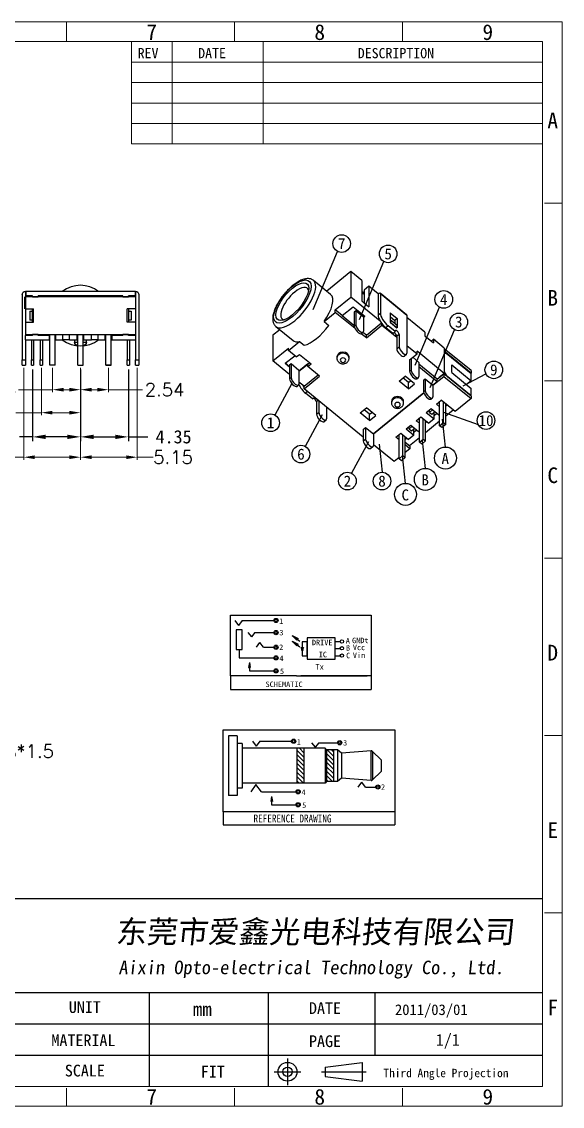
# Model space of a CAD drawing. Extents: x -6864 to 5467, y -424 to 2869.
# Drawn here: x 941.3 to 990.3, y -90.3 to 8.1 of the extents above; entities that cross this region are included whole.
import ezdxf
from ezdxf.enums import TextEntityAlignment as Align

# ---------------------------------------------------------------- set-up
doc = ezdxf.new("R2010")
doc.units = 0
doc.header["$MEASUREMENT"] = 0
doc.layers.get('0').update_dxf_attribs({"linetype": 'CONTINUOUS'})
doc.layers.get('DEFPOINTS').update_dxf_attribs({"linetype": 'CONTINUOUS'})
doc.layers.add('DIM', color=7, linetype='CONTINUOUS', lineweight=13)
doc.layers.add('fromat', color=7, linetype='CONTINUOUS', lineweight=13)
doc.layers.add('G', color=6, linetype='CONTINUOUS')
doc.layers.add('UPPER', color=7, linetype='CONTINUOUS')
doc.styles.add('123456', font='txt.shx')
doc.styles.add('ROMAND', font='')
doc.styles.add('ROMANS', font='')
doc.styles.get("Standard").update_dxf_attribs({"font": 'txt.shx', "height": 1.3})
doc.styles.add('样式 1', font='scriptc.shx', dxfattribs={"oblique": 6})
doc.styles.get('ROMAND').set_extended_font_data('DFKai-SB')
doc.styles.get('ROMANS').set_extended_font_data('DFKai-SB')
doc.dimstyles.get("Standard").update_dxf_attribs({"dimtxt": 0.18, "dimasz": 0.18, "dimexe": 0.18, "dimexo": 0.0625, "dimgap": 0.09, "dimtad": 0, "dimtih": 1, "dimtoh": 1, "dimdec": 4, "dimzin": 0, "dimdsep": 46, "dimtxsty": 'Standard', "dimcen": 0.09, "dimadec": 0, "dimazin": 0, "dimtfac": 1, "dimtdec": 4, "dimtofl": 0, "dimtmove": 0, "dimatfit": 3, "dimfxl": 0, "dimtolj": 1, "dimtzin": 0, "dimarcsym": 0})

# ---------------------------------------------------------------- blocks, each defined once
blk = doc.blocks.new('*X48')
at = {"color": 0}
for p, q in [((-9.2, 0.96), (-8.56, 1.6)), ((-9.2, 1.41), (-9.01, 1.6)), ((-9.2, 0.52), (-8.5, 1.22)), ((-6.2, 1.31), (-5.76, 1.75)), ((-6.2, 0.87), (-5.5, 1.57)), ((-6.2, 0.43), (-5.5, 1.13)), ((-9.2, 0.08), (-8.5, 0.78)), ((-9.2, -0.36), (-8.5, 0.34)), ((-6.2, -0.01), (-5.5, 0.69)), ((-6.2, -0.45), (-5.5, 0.25)), ((-9.2, -0.8), (-8.5, -0.1)), ((-9.2, -1.25), (-8.5, -0.55)), ((-9.11, -1.6), (-8.5, -0.99)), ((-6.2, -0.9), (-5.5, -0.2)), ((-6.2, -1.34), (-5.5, -0.64)), ((-6.17, -1.75), (-5.5, -1.08)), ((-8.67, -1.6), (-8.5, -1.43)), ((-5.73, -1.75), (-5.5, -1.52))]:
    blk.add_line(p, q, dxfattribs=at)
blk = doc.blocks.new('*D151')
at = {"layer": 'DEFPOINTS', "color": 0}
for p in [(944.075, -23.092), (946.615, -23.092), (944.075, -25.31)]:
    blk.add_point(p, dxfattribs=at)
at = {"layer": 'DIM', "lineweight": 15}
for p, q in [((944.075, -23.332), (944.075, -25.55)), ((946.615, -23.332), (946.615, -25.55))]:
    blk.add_line(p, q, dxfattribs=at)
at = {"layer": 'DIM', "lineweight": 13}
for p, q in [((944.075, -25.31), (940.997, -25.31)), ((945.615, -25.31), (945.075, -25.31))]:
    blk.add_line(p, q, dxfattribs=at)
at = {"layer": 'DIM'}
for points in [[(945.075, -25.143), (945.075, -25.476), (944.075, -25.31)], [(945.615, -25.143), (945.615, -25.476), (946.615, -25.31)]]:
    blk.add_solid(points, dxfattribs=at)
at = {"layer": 'DIM', "insert": (938.997, -25.31), "char_height": 1.2, "attachment_point": 5, "style": '123456'}
blk.add_mtext('\\A1;2.54', dxfattribs=at)
blk = doc.blocks.new('*D152')
at = {"layer": 'DEFPOINTS', "color": 0}
for p in [(943.065, -23.092), (946.615, -23.092), (943.065, -27.396)]:
    blk.add_point(p, dxfattribs=at)
at = {"layer": 'DIM', "lineweight": 15}
for p, q in [((943.065, -23.332), (943.065, -27.636)), ((946.615, -23.332), (946.615, -27.636))]:
    blk.add_line(p, q, dxfattribs=at)
at = {"layer": 'DIM', "lineweight": 13}
for p, q in [((943.065, -27.396), (940.734, -27.396)), ((945.615, -27.396), (944.065, -27.396))]:
    blk.add_line(p, q, dxfattribs=at)
at = {"layer": 'DIM'}
for points in [[(944.065, -27.23), (944.065, -27.563), (943.065, -27.396)], [(945.615, -27.23), (945.615, -27.563), (946.615, -27.396)]]:
    blk.add_solid(points, dxfattribs=at)
at = {"layer": 'DIM', "insert": (938.734, -27.396), "char_height": 1.2, "attachment_point": 5, "style": '123456'}
blk.add_mtext('\\A1;3.55', dxfattribs=at)
blk = doc.blocks.new('*D153')
at = {"layer": 'DEFPOINTS', "color": 0}
for p in [(941.465, -23.092), (946.615, -23.092), (941.465, -31.435)]:
    blk.add_point(p, dxfattribs=at)
at = {"layer": 'DIM', "lineweight": 15}
for p, q in [((941.465, -23.332), (941.465, -31.675)), ((946.615, -23.332), (946.615, -31.675))]:
    blk.add_line(p, q, dxfattribs=at)
at = {"layer": 'DIM', "lineweight": 13}
for p, q in [((941.465, -31.435), (940.014, -31.435)), ((945.615, -31.435), (942.465, -31.435))]:
    blk.add_line(p, q, dxfattribs=at)
at = {"layer": 'DIM'}
for points in [[(942.465, -31.268), (942.465, -31.602), (941.465, -31.435)], [(945.615, -31.268), (945.615, -31.602), (946.615, -31.435)]]:
    blk.add_solid(points, dxfattribs=at)
at = {"layer": 'DIM', "insert": (938.214, -31.435), "char_height": 1.2, "attachment_point": 5, "style": '123456'}
blk.add_mtext('\\A1;5.15', dxfattribs=at)
blk = doc.blocks.new('*D154')
at = {"layer": 'DEFPOINTS', "color": 0}
for p in [(946.615, -23.092), (949.155, -23.092), (949.155, -25.31)]:
    blk.add_point(p, dxfattribs=at)
at = {"layer": 'DIM', "lineweight": 15}
for p, q in [((946.615, -23.332), (946.615, -25.55)), ((949.155, -23.332), (949.155, -25.55))]:
    blk.add_line(p, q, dxfattribs=at)
at = {"layer": 'DIM', "lineweight": 13}
for p, q in [((947.615, -25.31), (948.155, -25.31)), ((949.155, -25.31), (952.249, -25.31))]:
    blk.add_line(p, q, dxfattribs=at)
at = {"layer": 'DIM'}
for points in [[(947.615, -25.143), (947.615, -25.476), (946.615, -25.31)], [(948.155, -25.143), (948.155, -25.476), (949.155, -25.31)]]:
    blk.add_solid(points, dxfattribs=at)
at = {"layer": 'DIM', "insert": (954.249, -25.31), "char_height": 1.2, "attachment_point": 5, "style": '123456'}
blk.add_mtext('\\A1;2.54', dxfattribs=at)
blk = doc.blocks.new('*D155')
at = {"layer": 'DEFPOINTS', "color": 0}
for p in [(946.615, -23.092), (951.765, -23.092), (951.765, -31.435)]:
    blk.add_point(p, dxfattribs=at)
at = {"layer": 'DIM', "lineweight": 15}
for p, q in [((946.615, -23.332), (946.615, -31.675)), ((951.765, -23.332), (951.765, -31.675))]:
    blk.add_line(p, q, dxfattribs=at)
at = {"layer": 'DIM', "lineweight": 13}
for p, q in [((947.615, -31.435), (950.765, -31.435)), ((951.765, -31.435), (953.216, -31.435))]:
    blk.add_line(p, q, dxfattribs=at)
at = {"layer": 'DIM'}
for points in [[(947.615, -31.268), (947.615, -31.602), (946.615, -31.435)], [(950.765, -31.268), (950.765, -31.602), (951.765, -31.435)]]:
    blk.add_solid(points, dxfattribs=at)
at = {"layer": 'DIM', "insert": (955.016, -31.435), "char_height": 1.2, "attachment_point": 5, "style": '123456'}
blk.add_mtext('\\A1;5.15', dxfattribs=at)
blk = doc.blocks.new('*D134')
at = {"layer": 'DEFPOINTS', "color": 0}
for p in [(946.615, -23.092), (950.965, -23.092), (950.965, -29.591)]:
    blk.add_point(p, dxfattribs=at)
at = {"layer": 'DIM', "lineweight": -2}
for p, q in [((946.615, -23.492), (946.615, -29.991)), ((950.965, -23.492), (950.965, -29.991)), ((947.815, -29.591), (949.765, -29.591)), ((950.965, -29.591), (952.737, -29.591))]:
    blk.add_line(p, q, dxfattribs=at)
at = {"layer": 'DIM'}
for points in [[(947.815, -29.391), (947.815, -29.791), (946.615, -29.591)], [(949.765, -29.391), (949.765, -29.791), (950.965, -29.591)]]:
    blk.add_solid(points, dxfattribs=at)
at = {"layer": 'DIM', "insert": (955.065, -29.591), "char_height": 1.2, "attachment_point": 5, "style": 'ROMAND'}
blk.add_mtext('\\A1;4.35', dxfattribs=at)
blk = doc.blocks.new('*D135')
at = {"layer": 'DEFPOINTS', "color": 0}
for p in [(942.265, -23.092), (946.615, -23.092), (942.265, -29.591)]:
    blk.add_point(p, dxfattribs=at)
at = {"layer": 'DIM', "lineweight": -2}
for p, q in [((942.265, -23.492), (942.265, -29.991)), ((946.615, -23.492), (946.615, -29.991)), ((942.265, -29.591), (941.065, -29.591)), ((945.415, -29.591), (943.465, -29.591))]:
    blk.add_line(p, q, dxfattribs=at)
at = {"layer": 'DIM'}
for points in [[(943.465, -29.391), (943.465, -29.791), (942.265, -29.591)], [(945.415, -29.391), (945.415, -29.791), (946.615, -29.591)]]:
    blk.add_solid(points, dxfattribs=at)
at = {"layer": 'DIM', "insert": (938.737, -29.591), "char_height": 1.2, "attachment_point": 5, "style": 'ROMAND'}
blk.add_mtext('\\A1;4.35', dxfattribs=at)

msp = doc.modelspace()

# ---------------------------------------------------------------- linework, layer by layer
at = {"linetype": 'Continuous'}
for p, q in [((971.147, -14.605), (968.968, -16.384)), ((971.147, -14.605), (971.147, -16.915)), ((972.137, -15.414), (971.147, -14.605)), ((969.319, -16.671), (967.764, -15.401)), ((972.137, -15.414), (972.137, -17.261)), ((972.349, -16.588), (972.137, -16.415)), ((972.349, -16.684), (972.137, -16.511)), ((972.231, -16.492), (972.349, -16.395)), ((972.773, -15.933), (972.349, -16.28)), ((972.349, -16.28), (972.349, -17.434)), ((972.773, -15.933), (972.773, -17.781)), ((973.622, -16.626), (972.773, -15.933)), ((973.622, -16.626), (973.622, -16.799)), ((976.216, -18.53), (973.812, -16.567)), ((976.238, -18.589), (973.834, -16.626)), ((973.834, -16.626), (973.834, -18.358)), ((969.733, -18.069), (971.147, -16.915)), ((973.824, -19.1), (971.147, -16.915)), ((972.137, -17.261), (972.773, -17.781)), ((973.622, -16.799), (973.622, -18.531)), ((968.718, -19.129), (969.733, -18.3)), ((970.369, -18.589), (969.733, -18.069)), ((969.733, -18.3), (969.733, -18.069)), ((971.536, -19.773), (969.733, -18.3)), ((970.369, -18.589), (971.359, -17.781)), ((970.369, -18.589), (971.359, -17.781)), ((970.369, -18.589), (971.43, -19.455)), ((971.359, -17.781), (972.42, -18.647)), ((971.359, -17.781), (972.42, -18.647)), ((971.607, -18.156), (971.465, -18.271)), ((971.465, -18.271), (971.465, -19.542)), ((972.314, -18.733), (971.607, -18.156)), ((971.607, -18.156), (971.607, -19.426)), ((972.42, -18.647), (972.314, -18.733)), ((972.314, -18.733), (972.42, -18.647)), ((973.622, -18.531), (973.834, -18.358)), ((974.718, -18.329), (974.718, -19.195)), ((974.718, -18.329), (975.354, -18.849)), ((974.718, -18.676), (975.142, -19.022)), ((976.238, -18.589), (976.238, -21.995)), ((964.348, -19.583), (965.904, -20.854)), ((968.718, -19.129), (969.143, -19.475)), ((971.465, -19.426), (971.43, -19.455)), ((971.43, -19.455), (971.465, -19.426)), ((971.465, -19.484), (971.43, -19.455)), ((971.465, -19.542), (971.607, -19.426)), ((972.314, -18.733), (972.314, -20.004)), ((972.561, -20.379), (973.931, -19.261)), ((972.561, -20.61), (973.976, -19.455)), ((973.976, -19.455), (973.976, -19.32)), ((973.976, -19.455), (975.319, -20.552)), ((974.541, -19.513), (974.329, -19.686)), ((975.178, -20.032), (974.541, -19.513)), ((974.753, -18.993), (974.718, -18.964)), ((974.718, -19.195), (975.354, -19.715)), ((974.753, -18.993), (974.753, -19.224)), ((975.319, -19.455), (974.753, -18.993)), ((974.753, -19.224), (975.319, -19.686)), ((975.354, -18.849), (975.142, -19.022)), ((975.142, -19.022), (975.142, -19.311)), ((975.319, -19.455), (975.319, -19.686)), ((975.354, -18.849), (975.354, -19.715)), ((977.865, -20.09), (976.238, -18.762)), ((964.699, -19.87), (964.076, -20.379)), ((964.076, -20.379), (964.076, -22.688)), ((972.561, -20.61), (972.102, -20.234)), ((972.135, -20.218), (972.276, -20.102)), ((972.561, -20.379), (972.249, -20.124)), ((972.561, -20.61), (972.561, -20.379)), ((974.965, -20.206), (974.329, -19.686)), ((974.965, -20.206), (975.178, -20.032)), ((975.178, -20.004), (975.178, -20.032)), ((975.531, -20.292), (975.319, -20.465)), ((975.319, -20.465), (975.319, -21.591)), ((975.531, -20.292), (975.531, -21.418)), ((977.865, -20.09), (977.865, -20.437)), ((977.865, -20.437), (978.642, -21.072)), ((964.076, -22.688), (965.49, -21.533)), ((965.49, -21.764), (966.505, -20.936)), ((965.49, -21.764), (965.49, -21.533)), ((966.505, -20.936), (966.929, -21.282)), ((975.319, -21.591), (975.531, -21.418)), ((976.238, -21.303), (977.158, -22.053)), ((978.43, -20.898), (978.642, -20.725)), ((978.43, -20.898), (978.642, -20.725)), ((978.642, -20.725), (978.642, -21.072)), ((979.632, -21.533), (978.642, -20.725)), ((978.642, -20.725), (978.642, -21.072)), ((979.632, -21.533), (978.642, -20.725)), ((979.632, -21.533), (979.632, -23.843)), ((982.072, -23.583), (979.632, -21.591)), ((965.207, -22.919), (966.056, -22.226)), ((965.207, -22.919), (966.056, -22.226)), ((966.197, -22.342), (965.49, -21.764)), ((966.197, -22.342), (966.48, -22.111)), ((966.48, -22.111), (967.541, -22.977)), ((969.89, -22.342), (969.89, -22.457)), ((970.99, -22.457), (970.99, -22.342)), ((975.989, -22.267), (976.201, -22.094)), ((976.486, -22.602), (977.158, -22.053)), ((976.486, -22.602), (976.486, -23.641)), ((976.627, -22.486), (976.627, -23.525)), ((977.334, -22.833), (976.769, -22.371)), ((977.158, -22.053), (977.158, -21.822)), ((979.632, -23.843), (977.158, -21.822)), ((982.072, -23.814), (979.632, -21.822)), ((979.809, -22.024), (979.632, -22.024)), ((982.072, -23.872), (979.809, -22.024)), ((965.596, -23.929), (964.076, -22.688)), ((965.596, -23.237), (965.207, -22.919)), ((965.207, -22.919), (965.596, -23.237)), ((965.596, -23.063), (965.738, -22.948)), ((965.596, -23.063), (965.596, -24.334)), ((965.738, -22.948), (965.738, -24.218)), ((965.738, -22.948), (966.445, -23.525)), ((966.445, -23.641), (967.399, -22.861)), ((967.258, -22.977), (966.445, -23.641)), ((966.445, -23.525), (966.445, -24.796)), ((967.258, -23.208), (967.258, -22.977)), ((967.258, -23.208), (967.541, -22.977)), ((968.319, -24.074), (967.258, -23.208)), ((976.486, -23.641), (976.627, -23.525)), ((977.334, -22.833), (977.334, -24.103)), ((978.996, -24.363), (977.334, -23.006)), ((978.996, -24.593), (977.334, -23.237)), ((980.304, -23.756), (980.304, -23.063)), ((980.304, -23.063), (982.072, -24.507)), ((982.072, -23.583), (982.072, -23.814)), ((965.596, -24.334), (965.738, -24.218)), ((966.904, -24.998), (968.177, -23.958)), ((966.904, -25.229), (968.319, -24.074)), ((975.531, -24.536), (976.097, -24.074)), ((976.38, -25.229), (975.531, -24.536)), ((976.38, -24.651), (975.885, -24.247)), ((976.945, -24.767), (976.097, -24.074)), ((976.38, -24.651), (976.592, -24.478)), ((977.156, -24.317), (977.297, -24.201)), ((977.759, -24.449), (977.9, -24.334)), ((977.759, -24.449), (977.759, -25.488)), ((977.9, -24.334), (977.9, -25.373)), ((977.9, -24.334), (978.607, -24.911)), ((978.607, -24.911), (979.597, -24.103)), ((978.996, -24.593), (978.607, -24.911)), ((978.996, -24.363), (979.632, -23.843)), ((978.996, -24.593), (978.996, -24.363)), ((979.597, -23.872), (979.173, -24.218)), ((982.072, -25.892), (979.597, -23.872)), ((979.597, -23.872), (979.597, -24.103)), ((979.597, -24.103), (982.072, -26.123)), ((979.632, -23.699), (979.809, -23.987)), ((979.809, -23.987), (979.774, -24.016)), ((979.809, -23.987), (982.072, -25.835)), ((980.304, -23.756), (982.072, -25.2)), ((982.072, -24.507), (981.648, -24.853)), ((982.037, -23.843), (982.072, -23.814)), ((982.072, -24.507), (982.072, -23.872)), ((966.266, -25.01), (966.408, -24.894)), ((966.904, -24.998), (966.445, -24.622)), ((966.904, -25.229), (966.904, -24.998)), ((972.278, -29.616), (966.904, -25.229)), ((967.223, -25.488), (967.046, -25.633)), ((976.38, -25.229), (976.38, -24.651)), ((976.38, -25.229), (976.945, -24.767)), ((977.759, -25.488), (977.9, -25.373)), ((978.607, -24.911), (978.607, -25.95)), ((982.072, -25.835), (982.072, -25.2)), ((967.682, -26.152), (967.046, -25.633)), ((967.682, -26.152), (967.859, -26.008)), ((968.195, -26.282), (968.036, -26.412)), ((968.036, -26.412), (968.036, -27.538)), ((968.248, -26.326), (968.248, -27.365)), ((977.775, -25.59), (973.198, -29.328)), ((973.198, -29.328), (977.775, -25.59)), ((974.84, -26.383), (974.84, -26.499)), ((975.94, -26.499), (975.94, -26.383)), ((978.428, -26.164), (978.57, -26.049)), ((978.918, -26.62), (979.357, -26.262)), ((979.208, -28.577), (979.208, -26.383)), ((980.629, -27.301), (979.357, -26.262)), ((979.562, -28.288), (979.562, -26.429)), ((982.072, -26.123), (980.629, -27.301)), ((982.072, -25.835), (982.036, -25.864)), ((982.072, -25.892), (982.072, -26.123)), ((968.036, -27.538), (968.248, -27.365)), ((968.955, -26.903), (968.955, -27.942)), ((971.996, -27.422), (972.561, -26.961)), ((972.844, -28.115), (971.996, -27.422)), ((972.844, -27.538), (972.349, -27.134)), ((973.41, -27.653), (972.561, -26.961)), ((972.844, -27.538), (973.056, -27.365)), ((972.844, -28.115), (972.844, -27.538)), ((977.999, -27.371), (978.437, -27.013)), ((977.999, -27.371), (978.706, -27.948)), ((978.579, -27.128), (978.289, -27.365)), ((978.289, -27.365), (978.289, -27.134)), ((978.289, -27.365), (978.501, -27.538)), ((978.437, -27.013), (979.144, -27.59)), ((978.501, -27.538), (978.791, -27.301)), ((978.671, -27.399), (978.706, -27.428)), ((978.706, -27.948), (978.706, -27.428)), ((978.706, -27.659), (978.968, -27.446)), ((978.918, -26.62), (979.208, -26.857)), ((979.208, -27.538), (979.144, -27.59)), ((979.774, -28.462), (979.774, -26.603)), ((979.774, -26.787), (979.887, -26.695)), ((980.453, -27.157), (979.774, -27.711)), ((968.706, -28.214), (968.918, -28.041)), ((972.844, -28.115), (973.41, -27.653)), ((976.16, -28.872), (976.599, -28.514)), ((976.599, -28.514), (977.306, -29.091)), ((977.08, -28.121), (977.518, -27.763)), ((977.37, -30.078), (977.37, -27.884)), ((977.518, -27.763), (978.225, -28.34)), ((977.723, -29.79), (977.723, -27.931)), ((977.935, -29.963), (977.935, -28.104)), ((979.208, -28.173), (977.935, -29.212)), ((977.935, -28.288), (978.048, -28.196)), ((978.706, -27.948), (978.225, -28.34)), ((979.208, -28.577), (979.562, -28.288)), ((979.774, -28.462), (979.42, -28.75)), ((979.562, -28.288), (979.774, -28.462)), ((972.278, -28.924), (972.491, -28.75)), ((972.278, -28.924), (972.278, -29.963)), ((972.491, -28.75), (972.491, -29.79)), ((972.491, -28.75), (973.198, -29.328)), ((973.198, -29.328), (973.198, -30.367)), ((975.241, -29.622), (975.68, -29.264)), ((975.531, -31.579), (975.531, -29.385)), ((975.68, -29.264), (976.387, -29.842)), ((975.885, -31.291), (975.885, -29.432)), ((976.16, -28.872), (976.868, -29.449)), ((976.868, -29.449), (976.387, -29.842)), ((976.45, -28.866), (976.45, -28.635)), ((976.45, -28.866), (976.663, -29.039)), ((976.663, -29.039), (976.952, -28.802)), ((976.832, -28.9), (976.868, -28.929)), ((976.868, -29.449), (976.868, -28.929)), ((976.868, -29.16), (977.122, -28.952)), ((977.37, -29.039), (977.306, -29.091)), ((979.42, -28.75), (979.208, -28.577)), ((972.278, -29.963), (972.491, -29.79)), ((972.948, -30.639), (973.16, -30.466)), ((975.072, -31.839), (973.198, -30.309)), ((975.531, -29.859), (975.241, -29.622)), ((976.097, -31.464), (976.097, -29.605)), ((976.097, -29.79), (976.21, -29.697)), ((976.514, -30.43), (976.097, -30.09)), ((976.514, -30.661), (976.097, -30.321)), ((977.37, -29.674), (976.479, -30.402)), ((976.514, -30.43), (976.514, -30.661)), ((977.37, -30.078), (977.723, -29.79)), ((977.582, -30.251), (977.37, -30.078)), ((977.935, -29.963), (977.582, -30.251)), ((977.723, -29.79), (977.935, -29.963)), ((975.531, -31.464), (975.072, -31.839)), ((975.531, -31.579), (975.885, -31.291)), ((976.097, -31.464), (975.743, -31.753)), ((975.885, -31.291), (976.097, -31.464)), ((976.514, -30.661), (976.097, -31.002)), ((975.743, -31.753), (975.531, -31.579))]:
    msp.add_line(p, q, dxfattribs=at)
at = {"linetype": 'Continuous', "lineweight": 0}
for p, q in [((977.08, -28.121), (977.37, -28.358)), ((976.74, -28.629), (976.45, -28.866))]:
    msp.add_line(p, q, dxfattribs=at)
at = {"ltscale": 0.3}
for p, q in [((960.216, -51.278), (960.216, -45.754)), ((960.216, -45.754), (966.603, -45.754)), ((966.603, -45.754), (972.99, -45.754)), ((972.99, -45.754), (972.99, -52.516)), ((960.617, -46.243), (960.958, -46.693)), ((960.749, -47.1), (960.749, -48.863)), ((961.295, -47.1), (960.749, -47.1)), ((961.299, -46.243), (960.958, -46.693)), ((961.295, -48.863), (961.295, -47.1)), ((961.299, -46.243), (964.165, -46.243)), ((961.793, -47.344), (962.122, -47.73)), ((962.451, -47.344), (962.122, -47.73)), ((962.451, -47.344), (964.165, -47.344)), ((965.823, -47.596), (966.363, -47.877)), ((965.823, -47.596), (966.242, -48.036)), ((965.823, -47.596), (966.518, -48.119)), ((965.823, -48.106), (966.242, -48.547)), ((965.823, -48.106), (966.518, -48.629)), ((965.823, -48.106), (966.363, -48.387)), ((966.242, -48.036), (966.363, -47.877)), ((966.745, -48.181), (966.745, -49.455)), ((967.175, -48.181), (966.745, -48.181)), ((967.175, -47.829), (967.175, -49.766)), ((969.728, -47.829), (967.175, -47.829)), ((967.175, -49.455), (967.175, -48.181)), ((969.728, -49.766), (969.728, -47.829)), ((969.728, -48.15), (970.187, -48.15)), ((960.749, -48.863), (961.295, -48.863)), ((961.022, -48.863), (961.022, -49.635)), ((962.583, -48.672), (962.906, -48.244)), ((963.23, -48.672), (962.906, -48.244)), ((963.23, -48.672), (964.165, -48.672)), ((966.242, -48.547), (966.363, -48.387)), ((966.745, -48.905), (966.655, -48.687)), ((966.655, -48.687), (966.844, -48.687)), ((966.655, -48.905), (966.844, -48.905)), ((966.844, -48.687), (966.745, -48.905)), ((969.728, -48.798), (970.187, -48.798)), ((961.022, -49.635), (964.165, -49.635)), ((961.943, -50.065), (961.868, -50.515)), ((961.943, -50.065), (961.943, -50.815)), ((961.943, -50.065), (962.018, -50.515)), ((961.943, -50.065), (961.943, -50.215)), ((966.745, -49.455), (967.175, -49.455)), ((967.175, -49.766), (969.728, -49.766)), ((969.728, -49.447), (970.187, -49.447)), ((961.868, -50.515), (962.018, -50.515)), ((961.943, -50.815), (964.165, -50.815)), ((966.233, -51.278), (960.216, -51.278)), ((960.216, -51.278), (960.216, -52.516)), ((966.233, -51.278), (972.62, -51.278)), ((972.62, -51.278), (966.603, -51.278)), ((972.99, -51.278), (966.603, -51.278)), ((972.99, -51.278), (966.603, -51.278)), ((960.216, -52.516), (966.603, -52.516)), ((966.603, -52.516), (972.99, -52.516)), ((962.215, -57.191), (962.555, -57.641)), ((962.896, -57.191), (962.555, -57.641)), ((962.896, -57.191), (965.762, -57.191)), ((967.575, -57.334), (967.905, -57.72)), ((968.234, -57.334), (967.905, -57.72)), ((968.234, -57.334), (969.948, -57.334)), ((971.828, -61.351), (972.152, -60.923)), ((972.476, -61.351), (972.152, -60.923)), ((963.034, -61.784), (966.177, -61.784)), ((972.476, -61.351), (973.411, -61.351)), ((963.955, -62.215), (963.88, -62.665)), ((963.955, -62.215), (963.955, -62.964)), ((963.955, -62.215), (964.03, -62.665)), ((963.955, -62.215), (963.955, -62.364)), ((963.955, -62.964), (966.177, -62.964))]:
    msp.add_line(p, q, dxfattribs=at)
for p, q in [((960.848, -56.713), (960.039, -56.713)), ((960.039, -56.713), (960.039, -62.113)), ((960.848, -56.713), (960.848, -62.113)), ((961.298, -57.388), (960.848, -57.388)), ((961.298, -57.388), (961.298, -61.438)), ((968.813, -57.838), (961.298, -57.838)), ((966.248, -57.838), (966.248, -60.988)), ((966.878, -57.838), (966.878, -60.988)), ((968.813, -57.838), (968.813, -60.988)), ((968.948, -57.973), (968.813, -57.838)), ((968.948, -57.973), (968.948, -60.853)), ((969.938, -57.973), (968.948, -57.973)), ((969.578, -57.973), (969.578, -60.853)), ((969.938, -57.973), (969.938, -60.853)), ((970.298, -58.288), (969.938, -57.973)), ((972.983, -58.063), (970.298, -58.288)), ((970.298, -58.288), (970.298, -60.538)), ((972.983, -60.762), (972.983, -58.063)), ((973.126, -58.116), (973.126, -60.71)), ((973.126, -58.116), (973.898, -58.888)), ((973.898, -58.888), (973.898, -59.937)), ((973.126, -60.71), (973.898, -59.937)), ((968.813, -60.988), (961.298, -60.988)), ((968.948, -60.853), (968.813, -60.988)), ((969.938, -60.853), (968.948, -60.853)), ((970.298, -60.538), (969.938, -60.853)), ((972.983, -60.762), (970.298, -60.538)), ((961.298, -61.438), (960.848, -61.438)), ((962.515, -61.125), (962.084, -61.784)), ((963.034, -61.784), (962.515, -61.125)), ((960.848, -62.113), (960.039, -62.113)), ((959.55, -63.609), (959.55, -64.787)), ((975.139, -63.609), (975.139, -64.787)), ((959.55, -64.787), (975.139, -64.787))]:
    msp.add_line(p, q)
msp.add_lwpolyline([(959.55, -56.154), (975.139, -56.154), (975.139, -63.609), (959.55, -63.609)], close=True)
for centre, radius in [((964.357, -46.243), 0.192), ((964.357, -46.243), 0.115), ((964.357, -47.344), 0.192), ((964.357, -47.344), 0.115), ((970.341, -48.153), 0.154), ((964.357, -48.672), 0.192), ((964.357, -48.672), 0.115), ((970.341, -48.761), 0.154), ((964.357, -49.635), 0.192), ((964.357, -49.635), 0.115), ((970.341, -49.431), 0.154), ((964.357, -50.815), 0.192), ((964.357, -50.815), 0.115), ((965.954, -57.191), 0.192), ((965.954, -57.191), 0.115), ((970.14, -57.334), 0.192), ((970.14, -57.334), 0.115), ((966.369, -61.784), 0.192), ((966.369, -61.784), 0.115), ((973.603, -61.351), 0.192), ((973.603, -61.351), 0.115), ((966.369, -62.964), 0.192), ((966.369, -62.964), 0.115)]:
    msp.add_circle(centre, radius, dxfattribs=at)
for centre, radius, start, end in [((946.615, -18.592), 2.75, 53.1301, 126.8699), ((946.615, -18.592), 2.75, 233.1301, 306.8699), ((972.998, -58.243), 0.18, 45, 94.77686), ((972.998, -60.583), 0.18, 265.22314, 315)]:
    msp.add_arc(centre, radius, start, end)
at = {"linetype": 'Continuous'}
for centre, major_axis, ratio, start_param, end_param in [((965.844, -17.319), (1.518, 1.859), 0.408248, 4.248741371383884, 10.53192667856347), ((965.844, -17.319), (1.328, 1.627), 0.408248, 4.248741371383883, 10.53192667856347), ((966.056, -17.492), (1.708, 2.091), 0.408248, 4.248741, 6.283119), ((966.056, -17.492), (1.138, 1.394), 0.408248, 1.107149, 3.444395), ((966.056, -17.492), (1.138, 1.394), 0.408248, 5.980348, 7.390334), ((967.612, -18.762), (1.708, 2.091), 0.408248, 4.867128, 6.283183), ((973.622, -16.799), (0.19, 0.232), 0.408248, 5.819538, 7.390334), ((974.329, -19.109), (-0.632, 0.775), 0.408248, 0.463648, 2.034444), ((974.541, -18.935), (-0.632, 0.775), 0.408248, 0.463648, 2.034444), ((966.056, -17.492), (1.708, 2.091), 0.408248, 3.140152, 4.248741), ((968.036, -19.109), (1.708, 2.091), 0.408248, 3.630355, 4.867128), ((971.819, -19.83), (-0.316, 0.387), 0.408248, 0.463648, 3.141561), ((971.96, -19.715), (-0.316, 0.387), 0.408248, 0.463648, 3.60524), ((975.142, -20.321), (-0.158, 0.194), 0.408248, 3.60524, 5.648012), ((975.354, -20.148), (-0.158, 0.194), 0.408248, 3.60524, 6.746833), ((967.612, -18.762), (1.708, 2.091), 0.408248, 3.14159, 3.630355), ((975.673, -21.88), (-0.316, 0.387), 0.408248, 0.463648, 3.141561), ((975.885, -21.707), (-0.316, 0.387), 0.408248, 0.463648, 3.60524), ((970.44, -22.342), (0.55, 0), 0.816497, 0, 3.141494), ((970.44, -22.457), (0.55, 0), 0.816497, 0.785398, 3.142574), ((970.44, -22.63), (0.25, 0), 0.816497, 3.926991, 10.210176), ((970.44, -22.457), (0.55, 0), 0.816497, 6.276804, 7.068583), ((976.981, -23.814), (-0.316, 0.387), 0.408248, 0.463648, 3.60524), ((965.95, -24.622), (-0.316, 0.387), 0.408248, 0.463648, 3.141561), ((966.091, -24.507), (-0.316, 0.387), 0.408248, 0.463648, 3.60524), ((976.839, -23.929), (-0.316, 0.387), 0.408248, 0.463648, 3.141561), ((967.046, -25.055), (-0.632, 0.775), 0.408248, 0.995878, 2.034444), ((967.258, -24.882), (-0.632, 0.775), 0.408248, 1.239056, 1.510829), ((978.112, -25.777), (-0.316, 0.387), 0.408248, 0.463648, 3.141561), ((978.254, -25.662), (-0.316, 0.387), 0.408248, 0.463648, 3.60524), ((967.859, -26.268), (-0.158, 0.194), 0.408248, 3.60524, 5.648012), ((975.39, -26.383), (0.55, 0), 0.816497, 0, 3.141593), ((975.39, -26.499), (0.55, 0), 0.816497, 0.785398, 3.142574), ((975.39, -26.672), (0.25, 0), 0.816497, 3.926991, 10.210176), ((975.39, -26.499), (0.55, 0), 0.816497, 6.276804, 7.068583), ((968.389, -27.827), (-0.316, 0.387), 0.408248, 0.463648, 3.141561), ((968.602, -27.653), (-0.316, 0.387), 0.408248, 0.463648, 3.60524), ((972.632, -30.251), (-0.316, 0.387), 0.408248, 0.463648, 3.141561), ((972.844, -30.078), (-0.316, 0.387), 0.408248, 0.463648, 3.60524)]:
    msp.add_ellipse(centre, major_axis=major_axis, ratio=ratio, start_param=start_param, end_param=end_param, dxfattribs=at)
for points, knots in [([(967.762, -15.403), (967.752, -15.393), (967.711, -15.357), (967.626, -15.309), (967.51, -15.264), (967.384, -15.238), (967.25, -15.229), (967.106, -15.24), (966.952, -15.269), (966.79, -15.319), (966.621, -15.387), (966.448, -15.474), (966.273, -15.577), (966.097, -15.695), (965.922, -15.826), (965.749, -15.971), (965.578, -16.126), (965.411, -16.292), (965.248, -16.466), (965.091, -16.648), (964.942, -16.836), (964.8, -17.028), (964.668, -17.224), (964.546, -17.422), (964.436, -17.62), (964.338, -17.817), (964.253, -18.012), (964.181, -18.204), (964.125, -18.392), (964.084, -18.575), (964.061, -18.753), (964.056, -18.924), (964.071, -19.079), (964.104, -19.217), (964.151, -19.336), (964.215, -19.445), (964.282, -19.527), (964.331, -19.567), (964.348, -19.58)], [0, 0, 0, 0, 0.008298, 0.032886, 0.057474, 0.082621, 0.10884, 0.136464, 0.165507, 0.195601, 0.226188, 0.25676, 0.287125, 0.317254, 0.347171, 0.376916, 0.406527, 0.43604, 0.465487, 0.494895, 0.524289, 0.553691, 0.583121, 0.612605, 0.642172, 0.671854, 0.701691, 0.731728, 0.762014, 0.792597, 0.823496, 0.854639, 0.885592, 0.912247, 0.937538, 0.961744, 0.987591, 1, 1, 1, 1]), ([(969.892, -22.457), (969.891, -22.484), (969.894, -22.543), (969.92, -22.632), (969.967, -22.721), (970.021, -22.788), (970.059, -22.822), (970.073, -22.834)], [0, 0, 0, 0, 0.180385, 0.412532, 0.642832, 0.873763, 1, 1, 1, 1]), ([(970.073, -22.834), (970.094, -22.851), (970.144, -22.886), (970.233, -22.928), (970.338, -22.956), (970.449, -22.965), (970.56, -22.953), (970.669, -22.92), (970.769, -22.867), (970.852, -22.797), (970.919, -22.714), (970.965, -22.62), (970.988, -22.533), (970.988, -22.479), (970.987, -22.461)], [0, 0, 0, 0, 0.065321, 0.151708, 0.239327, 0.328465, 0.418922, 0.510486, 0.602788, 0.695124, 0.777059, 0.866536, 0.954033, 1, 1, 1, 1]), ([(974.842, -26.499), (974.841, -26.525), (974.844, -26.584), (974.87, -26.674), (974.916, -26.763), (974.971, -26.829), (975.009, -26.864), (975.023, -26.875)], [0, 0, 0, 0, 0.180385, 0.412532, 0.642832, 0.873763, 1, 1, 1, 1]), ([(975.023, -26.875), (975.044, -26.892), (975.094, -26.927), (975.183, -26.97), (975.288, -26.998), (975.398, -27.006), (975.51, -26.994), (975.619, -26.962), (975.719, -26.908), (975.802, -26.839), (975.868, -26.755), (975.914, -26.662), (975.937, -26.574), (975.938, -26.521), (975.937, -26.502)], [0, 0, 0, 0, 0.065321, 0.151708, 0.239327, 0.328465, 0.418922, 0.510486, 0.602788, 0.695124, 0.777059, 0.866536, 0.954033, 1, 1, 1, 1])]:
    msp.add_open_spline(points, degree=3, knots=knots, dxfattribs=at)
msp.add_rational_spline([(976.216, -18.53), (976.238, -18.548), (976.238, -18.589)], [0.506778632411, 0.493221367589, 0.506778632411], degree=2, dxfattribs=at)
at = {"layer": 'fromat', "linetype": 'Continuous'}
for p, q in [((945.337, 6.266), (945.337, 8.067)), ((960.591, 6.266), (960.591, 8.067)), ((975.845, 6.266), (975.845, 8.067)), ((988.546, 6.266), (853.019, 6.266)), ((988.546, -88.508), (988.546, 6.266)), ((990.347, -72.768), (988.735, -72.768)), ((853.019, -88.508), (988.546, -88.508)), ((945.337, -90.261), (945.337, -88.65)), ((960.591, -90.261), (960.591, -88.65)), ((975.845, -90.261), (975.845, -88.65))]:
    msp.add_line(p, q, dxfattribs=at)
at = {"layer": 'fromat'}
for p, q in [((951.235, 6.246), (951.235, -3.012)), ((954.938, 6.246), (954.938, -3.012)), ((963.184, 6.246), (963.184, -3.012)), ((951.235, 4.394), (988.546, 4.394)), ((951.235, 2.542), (988.546, 2.542)), ((951.235, 0.691), (988.546, 0.691)), ((951.235, -1.161), (988.546, -1.161)), ((951.235, -3.012), (988.546, -3.012)), ((990.347, -8.403), (988.735, -8.403)), ((990.347, -24.494), (988.735, -24.494)), ((990.347, -40.586), (988.735, -40.586)), ((990.347, -56.677), (988.735, -56.677))]:
    msp.add_line(p, q, dxfattribs=at)
at = {"layer": 'fromat', "lineweight": -3}
for p, q in [((916.365, -71.449), (988.546, -71.449)), ((916.365, -79.978), (988.546, -79.978)), ((952.872, -88.508), (952.872, -79.978)), ((963.666, -88.508), (963.666, -79.978)), ((973.365, -85.665), (973.365, -79.978)), ((916.365, -82.821), (988.546, -82.821)), ((916.365, -85.665), (988.546, -85.665)), ((965.408, -85.966), (965.408, -88.387)), ((968.832, -86.749), (972.181, -86.322)), ((972.181, -86.322), (972.181, -88.031)), ((964.198, -87.176), (966.619, -87.176)), ((968.476, -87.176), (972.537, -87.176)), ((968.832, -86.749), (968.832, -87.604)), ((968.832, -87.604), (972.181, -88.031))]:
    msp.add_line(p, q, dxfattribs=at)
at = {"layer": 'fromat', "linetype": 'Continuous'}
msp.add_lwpolyline([(990.347, -90.309), (990.347, 8.067), (851.218, 8.067), (851.218, -90.309)], close=True, dxfattribs=at)
at = {"layer": 'fromat', "lineweight": -3}
for radius in [0.854, 0.427]:
    msp.add_circle((965.408, -87.176), radius, dxfattribs=at)
at = {"layer": 'G'}
for p, q in [((967.732, -18.023), (969.942, -12.767)), ((971.949, -18.95), (974.159, -13.694)), ((976.997, -23.083), (979.207, -17.827)), ((978.358, -25.127), (980.568, -19.871)), ((981.359, -24.95), (983.408, -23.863)), ((965.792, -24.751), (964.249, -27.608)), ((979.562, -27.359), (982.703, -28.459)), ((968.546, -27.593), (967.004, -30.45)), ((979.452, -27.976), (979.72, -30.513)), ((972.763, -30.037), (971.221, -32.894)), ((973.713, -30.263), (973.981, -32.799)), ((977.628, -29.908), (977.896, -32.445)), ((975.824, -31.274), (976.092, -33.811))]:
    msp.add_line(p, q, dxfattribs=at)
for centre, radius in [((970.322, -12.063), 0.8), ((974.539, -12.99), 0.8), ((979.587, -17.123), 0.8), ((980.948, -19.167), 0.8), ((984.128, -23.513), 0.8), ((963.869, -28.312), 0.8), ((983.422, -28.109), 0.8), ((966.624, -31.154), 0.8), ((979.742, -31.512), 1), ((977.917, -33.444), 1), ((970.841, -33.598), 0.8), ((973.981, -33.599), 0.8), ((976.113, -34.81), 1)]:
    msp.add_circle(centre, radius, dxfattribs=at)
at = {"layer": 'UPPER', "color": 7}
for p, q in [((941.315, -16.692), (941.315, -22.592)), ((941.615, -16.392), (941.615, -20.392)), ((951.615, -16.392), (941.615, -16.392)), ((941.665, -16.392), (941.615, -16.392)), ((941.665, -16.392), (941.665, -16.792)), ((951.615, -16.392), (951.565, -16.392)), ((951.565, -16.392), (951.565, -16.792)), ((951.615, -16.392), (951.615, -20.792)), ((951.615, -16.392), (951.615, -20.792)), ((951.915, -16.692), (951.915, -22.592)), ((941.565, -17.992), (941.565, -16.892)), ((951.615, -16.892), (941.615, -16.892)), ((942.265, -16.792), (941.665, -16.792)), ((942.265, -16.892), (942.265, -16.792)), ((942.265, -16.892), (942.765, -16.892)), ((950.465, -16.792), (942.765, -16.792)), ((942.765, -16.892), (942.765, -16.792)), ((950.465, -16.892), (950.465, -16.792)), ((950.465, -16.892), (950.965, -16.892)), ((951.565, -16.792), (950.965, -16.792)), ((950.965, -16.892), (950.965, -16.792)), ((941.615, -17.992), (942.365, -17.992)), ((942.015, -18.192), (942.265, -18.192)), ((942.015, -18.192), (942.015, -18.992)), ((942.265, -19.192), (942.265, -17.992)), ((942.365, -19.192), (942.365, -17.992)), ((951.615, -17.992), (950.865, -17.992)), ((950.865, -19.192), (950.865, -17.992)), ((950.965, -17.992), (950.965, -19.192)), ((950.965, -18.192), (951.215, -18.192)), ((951.215, -18.192), (951.215, -18.992)), ((941.615, -19.192), (942.365, -19.192)), ((942.265, -18.992), (942.015, -18.992)), ((951.615, -19.192), (950.865, -19.192)), ((951.215, -18.992), (950.965, -18.992)), ((941.615, -20.292), (951.615, -20.292)), ((942.265, -20.392), (941.615, -20.392)), ((941.665, -20.392), (941.615, -20.392)), ((941.615, -20.792), (941.615, -20.392)), ((942.265, -20.392), (942.265, -20.292)), ((942.765, -20.292), (942.265, -20.292)), ((942.765, -20.392), (942.765, -20.292)), ((943.765, -20.392), (942.765, -20.392)), ((943.765, -20.392), (943.765, -20.292)), ((943.765, -20.392), (943.765, -20.792)), ((943.825, -23.092), (943.825, -20.292)), ((944.325, -23.092), (944.325, -20.292)), ((944.385, -20.792), (944.385, -20.292)), ((945.005, -20.792), (945.005, -20.292)), ((945.625, -20.792), (945.625, -20.292)), ((946.305, -20.792), (946.305, -20.292)), ((946.365, -23.092), (946.365, -20.292)), ((946.865, -23.092), (946.865, -20.292)), ((946.925, -20.792), (946.925, -20.292)), ((947.605, -20.792), (947.605, -20.292)), ((948.225, -20.792), (948.225, -20.292)), ((948.845, -20.792), (948.845, -20.292)), ((948.905, -23.092), (948.905, -20.292)), ((949.405, -23.092), (949.405, -20.292)), ((949.465, -20.392), (949.465, -20.292)), ((950.465, -20.392), (949.465, -20.392)), ((949.465, -20.392), (949.465, -20.792)), ((950.965, -20.292), (950.465, -20.292)), ((950.465, -20.392), (950.465, -20.292)), ((950.965, -20.392), (950.965, -20.292)), ((951.615, -20.392), (950.965, -20.392)), ((941.615, -20.792), (943.765, -20.792)), ((941.665, -20.792), (941.615, -20.792)), ((941.615, -20.792), (941.615, -22.592)), ((942.165, -20.792), (942.165, -22.592)), ((942.365, -20.792), (942.365, -22.592)), ((942.965, -20.792), (942.965, -22.592)), ((943.165, -20.792), (943.165, -22.592)), ((943.825, -20.792), (943.765, -20.792)), ((944.385, -20.792), (944.325, -20.792)), ((944.385, -20.792), (945.005, -20.792)), ((945.625, -20.792), (945.005, -20.792)), ((945.625, -20.792), (946.305, -20.792)), ((946.065, -20.792), (946.065, -20.992)), ((946.065, -20.992), (946.365, -20.992)), ((946.365, -20.792), (946.305, -20.792)), ((946.925, -20.792), (946.865, -20.792)), ((946.865, -20.992), (947.165, -20.992)), ((946.925, -20.792), (947.605, -20.792)), ((947.165, -20.992), (947.165, -20.792)), ((948.225, -20.792), (947.605, -20.792)), ((948.225, -20.792), (948.845, -20.792)), ((948.905, -20.792), (948.845, -20.792)), ((949.465, -20.792), (949.405, -20.792)), ((949.465, -20.792), (951.615, -20.792)), ((950.865, -20.792), (950.865, -22.592)), ((951.065, -20.792), (951.065, -22.592)), ((951.565, -20.792), (951.615, -20.792)), ((951.615, -20.792), (951.615, -22.592)), ((941.315, -22.592), (941.615, -22.592)), ((941.315, -23.092), (941.315, -22.592)), ((941.615, -22.592), (941.615, -23.092)), ((942.165, -23.092), (942.165, -22.592)), ((942.165, -22.592), (942.365, -22.592)), ((942.365, -22.592), (942.365, -23.092)), ((942.965, -22.592), (943.165, -22.592)), ((942.965, -23.092), (942.965, -22.592)), ((943.165, -22.592), (943.165, -23.092)), ((950.865, -23.092), (950.865, -22.592)), ((950.865, -22.592), (951.065, -22.592)), ((951.065, -22.592), (951.065, -23.092)), ((951.615, -22.592), (951.915, -22.592)), ((951.615, -23.092), (951.615, -22.592)), ((951.915, -22.592), (951.915, -23.092)), ((941.315, -23.092), (941.615, -23.092)), ((942.165, -23.092), (942.365, -23.092)), ((942.965, -23.092), (943.165, -23.092)), ((944.325, -23.092), (943.825, -23.092)), ((946.365, -23.092), (946.865, -23.092)), ((948.905, -23.092), (949.405, -23.092)), ((949.405, -23.092), (948.905, -23.092)), ((949.405, -23.092), (949.405, -23.092)), ((950.865, -23.092), (951.065, -23.092)), ((951.615, -23.092), (951.915, -23.092))]:
    msp.add_line(p, q, dxfattribs=at)
at = {"layer": 'UPPER', "color": 7, "extrusion": (0, 0, -1)}
for centre, start, end in [((-941.615, -16.692), 0, 90), ((-951.615, -16.692), 90, 180), ((-946.365, -20.992), 270, 0), ((-946.865, -20.992), 180, 270)]:
    msp.add_arc(centre, 0.3, start, end, dxfattribs=at)

# ---------------------------------------------------------------- block references
at = {"xscale": -0.900000000000091, "yscale": 0.9000000000000057, "zscale": 0.8999999999999999}
msp.add_blockref('*X48', (961.298, -59.413), dxfattribs=at)

# ---------------------------------------------------------------- texts
at = {"ltscale": 0.3, "style": 'ROMANS'}
for s, p in [('1', (964.647, -46.555)), ('3', (964.666, -47.593)), ('DRIVE', (967.619, -48.487)), ('A', (970.695, -48.337)), ('GNDt', (971.263, -48.302)), ('2', (964.647, -48.92)), ('IC', (968.238, -49.584)), ('C', (970.721, -49.672)), ('B', (970.712, -48.984)), ('Vcc', (971.334, -48.934)), ('Vin', (971.334, -49.649)), ('4', (964.666, -49.92)), ('5', (964.724, -51.093)), ('Tx', (967.951, -50.696)), ('SCHEMATIC', (963.409, -52.284)), ('1', (966.244, -57.503)), ('3', (970.449, -57.583)), ('4', (966.678, -62.069)), ('2', (973.892, -61.599)), ('5', (966.736, -63.243))]:
    msp.add_text(s, height=0.5, dxfattribs=at).set_placement(p)
at = {"style": 'ROMANS', "width": 0.85}
msp.add_text('REFERENCE DRAWING', height=0.72, dxfattribs=at).set_placement((962.319, -64.564))
at = {"layer": 'DIM', "insert": (935.879, -57.505), "char_height": 1.2, "attachment_point": 1, "style": '123456'}
msp.add_mtext('7-0.8*1.5', dxfattribs=at)
at = {"layer": 'fromat', "style": 'ROMAND'}
for s, height, p in [('REV', 0.9258, (951.804, 4.752)), ('DATE', 0.9258, (957.298, 4.752)), ('DESCRIPTION', 0.92578, (971.781, 4.752))]:
    msp.add_text(s, height=height, dxfattribs=at).set_placement(p)
at = {"layer": 'fromat', "lineweight": -3, "style": 'ROMAND'}
for s, p in [('UNIT', (947.01, -81.841)), ('DATE', (968.807, -81.936)), ('MATERIAL', (946.883, -84.853)), ('PAGE', (968.807, -84.938)), ('PAGE', (968.807, -84.938)), ('SCALE', (947.01, -87.601))]:
    msp.add_text(s, height=1.068, dxfattribs=at).set_placement(p, align=Align.CENTER)
at = {"layer": 'fromat', "lineweight": -3}
for s, height, style, p in [('mm', 1.2576, 'ROMANS', (956.814, -82.124)), ('2011/03/01', 0.9683, 'ROMANS', (975.161, -82.029)), ('1/1', 1.068, 'ROMAND', (978.863, -84.819)), ('FIT', 1.068, 'ROMAND', (957.536, -87.705))]:
    msp.add_text(s, height=height, dxfattribs=dict(at, style=style)).set_placement(p)
at = {"layer": 'fromat', "lineweight": -3, "style": 'ROMANS'}
msp.add_text('Third Angle Projection', height=0.75819, dxfattribs=at).set_placement((974.111, -87.287), align=Align.MIDDLE_LEFT)
at = {"layer": 'fromat', "linetype": 'Continuous', "char_height": 1.422, "width": 0.62571, "attachment_point": 1, "style": 'ROMANS'}
for s, insert in [('7', (952.592, 7.831)), ('8', (967.846, 7.831)), ('9', (983.099, 7.831)), ('A', (988.991, -0.179)), ('F', (988.991, -80.634)), ('7', (952.592, -88.734)), ('8', (967.846, -88.734)), ('9', (983.099, -88.734))]:
    msp.add_mtext(s, dxfattribs=dict(at, insert=insert))
at = {"layer": 'fromat', "char_height": 1.422, "width": 0.62571, "attachment_point": 1, "style": 'ROMANS'}
for s, insert in [('B', (988.991, -16.27)), ('C', (988.991, -32.361)), ('D', (988.991, -48.452)), ('E', (988.991, -64.543))]:
    msp.add_mtext(s, dxfattribs=dict(at, insert=insert))
at = {"layer": 'fromat', "lineweight": -3, "attachment_point": 1, "style": '样式 1'}
for s, insert, char_height, width in [('{\\fSimSun|b0|i0|c134|p2;东莞市爱鑫光电科技有限公司}', (949.801, -73.453), 2.04, 87.70524), ('{\\fSimSun|b0|i0|c134|p2;Aixin Opto-electrical Technology Co., Ltd.}', (950.078, -77.1), 1.224, 52.62315)]:
    msp.add_mtext(s, dxfattribs=dict(at, insert=insert, char_height=char_height, width=width))
at = {"layer": 'G', "style": 'ROMANS'}
for s, p in [('7', (970.322, -12.063)), ('5', (974.539, -12.99)), ('4', (979.587, -17.123)), ('3', (980.948, -19.167)), ('9', (984.128, -23.513)), ('1', (963.869, -28.312)), ('10', (983.422, -28.109)), ('6', (966.624, -31.154)), ('A', (979.72, -31.557)), ('2', (970.841, -33.598)), ('8', (973.981, -33.599)), ('B', (977.896, -33.488)), ('C', (976.092, -34.855))]:
    msp.add_text(s, height=1, dxfattribs=at).set_placement(p, align=Align.MIDDLE_CENTER)

# ---------------------------------------------------------------- dimensions: what is measured, and where the dimension line sits
at = {"layer": 'DIM'}
for base, p2, override, picture, middle in [((941.465, -31.435), (941.465, -23.092), {"dimscale": 0.4, "dimtxt": 3, "dimasz": 2.5, "dimexe": 0.6, "dimexo": 0.6, "dimgap": 0.5, "dimtih": 0, "dimtoh": 0, "dimdec": 2, "dimtxsty": '123456', "dimcen": -1, "dimclrd": 256, "dimclre": 256, "dimclrt": 256, "dimtdec": 2, "dimtofl": 1, "dimlwd": 13, "dimlwe": 15}, '*D153', (938.214, -31.435)), ((943.065, -27.396), (943.065, -23.092), {"dimscale": 0.4, "dimtxt": 3, "dimasz": 2.5, "dimexe": 0.6, "dimexo": 0.6, "dimgap": 0.5, "dimtih": 0, "dimtoh": 0, "dimdec": 2, "dimtxsty": '123456', "dimcen": -1, "dimclrd": 256, "dimclre": 256, "dimclrt": 256, "dimtdec": 2, "dimtofl": 1, "dimlwd": 13, "dimlwe": 15}, '*D152', (938.734, -27.396)), ((942.265, -29.591), (942.265, -23.092), {"dimtxt": 1.2, "dimasz": 1.2, "dimexe": 0.4, "dimexo": 0.4, "dimgap": 0.5, "dimtih": 0, "dimtoh": 0, "dimdec": 2, "dimtxsty": 'ROMAND', "dimclrd": 256, "dimclre": 256, "dimclrt": 256, "dimtdec": 2, "dimtofl": 1, "dimfxl": 1.25}, '*D135', (938.737, -29.591)), ((944.075, -25.31), (944.075, -23.092), {"dimscale": 0.4, "dimtxt": 3, "dimasz": 2.5, "dimexe": 0.6, "dimexo": 0.6, "dimgap": 0.5, "dimtih": 0, "dimtoh": 0, "dimdec": 2, "dimtxsty": '123456', "dimcen": -1, "dimclrd": 256, "dimclre": 256, "dimclrt": 256, "dimtdec": 2, "dimtofl": 1, "dimlwd": 13, "dimlwe": 15}, '*D151', (938.997, -25.31)), ((949.155, -25.31), (949.155, -23.092), {"dimscale": 0.4, "dimtxt": 3, "dimasz": 2.5, "dimexe": 0.6, "dimexo": 0.6, "dimgap": 0.5, "dimtih": 0, "dimtoh": 0, "dimdec": 2, "dimtxsty": '123456', "dimcen": -1, "dimclrd": 256, "dimclre": 256, "dimclrt": 256, "dimtdec": 2, "dimtofl": 1, "dimlwd": 13, "dimlwe": 15}, '*D154', (954.249, -25.31)), ((951.765, -31.435), (951.765, -23.092), {"dimscale": 0.4, "dimtxt": 3, "dimasz": 2.5, "dimexe": 0.6, "dimexo": 0.6, "dimgap": 0.5, "dimtih": 0, "dimtoh": 0, "dimdec": 2, "dimtxsty": '123456', "dimcen": -1, "dimclrd": 256, "dimclre": 256, "dimclrt": 256, "dimtdec": 2, "dimtofl": 1, "dimlwd": 13, "dimlwe": 15}, '*D155', (955.016, -31.435)), ((950.965, -29.591), (950.965, -23.092), {"dimtxt": 1.2, "dimasz": 1.2, "dimexe": 0.4, "dimexo": 0.4, "dimgap": 0.5, "dimtih": 0, "dimtoh": 0, "dimdec": 2, "dimtxsty": 'ROMAND', "dimclrd": 256, "dimclre": 256, "dimclrt": 256, "dimtdec": 2, "dimtofl": 1, "dimfxl": 1.25}, '*D134', (955.065, -29.591))]:
    dim = msp.add_linear_dim(base=base, p1=(946.615, -23.092), p2=p2, dimstyle='Standard', override=override, dxfattribs=at)
    dim.commit()
    dim.dimension.update_dxf_attribs({"geometry": picture, "text_midpoint": middle, "dimtype": 160})

# ---------------------------------------------------------------- leaders
at = {"layer": 'DIM', "annotation_type": 0, "has_hookline": 1, "hookline_direction": 0, "text_width": 8.2}
msp.add_leader([(929.681, -54.422), (933.547, -58.105), (935.379, -58.105)], dimstyle='Standard', override={"dimtxt": 1.2, "dimasz": 1.2, "dimexe": 0.4, "dimexo": 0.4, "dimgap": 0.5, "dimtih": 0, "dimtoh": 0, "dimdec": 2, "dimtxsty": 'ROMAND', "dimclrd": 256, "dimclre": 256, "dimclrt": 256, "dimtdec": 2, "dimtofl": 1}, dxfattribs=at)

doc.saveas('drawing.dxf')
